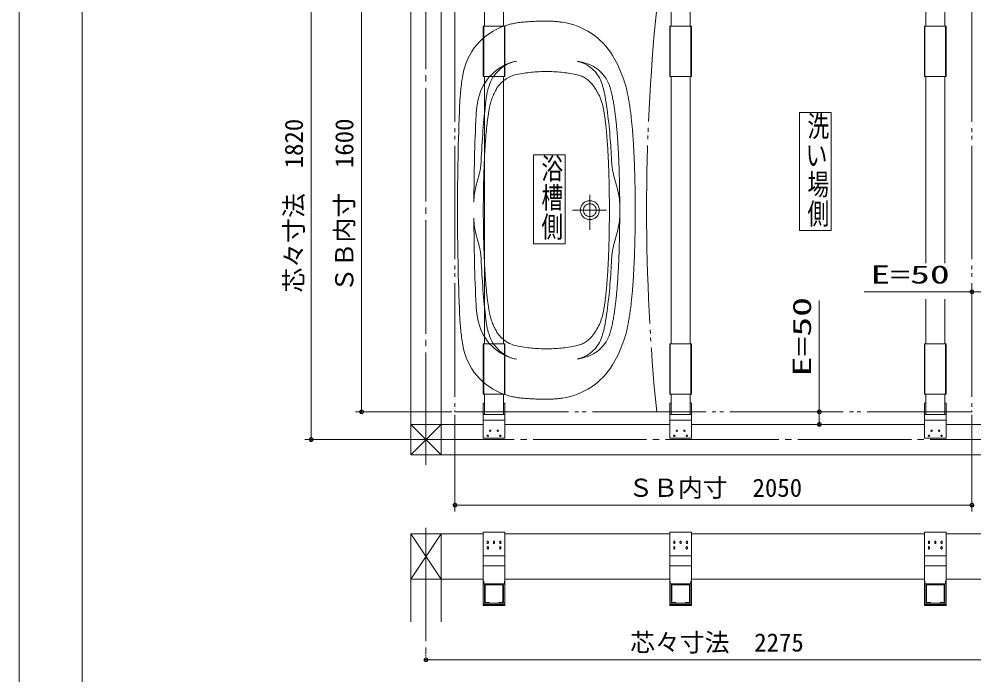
# Model space of a CAD drawing. Units: millimetres on the paper, scale 1:25. Extents: x -305 to 305, y -152 to 152.
# Drawn here: x -301 to -149.6, y -5.5 to 98.6 of the extents above; entities that cross this region are included whole.
import ezdxf
from ezdxf.enums import TextEntityAlignment as Align

# ---------------------------------------------------------------- set-up
doc = ezdxf.new("R2010")
doc.units = ezdxf.units.MM
doc.linetypes.add('LONG_CHAIN', pattern=[21, 18, -1, 1, -1])
doc.linetypes.add('LONG_DOUBLE_CHAIN', pattern=[21.8, 18, -1, 0.6, -0.6, 0.6, -1])
for name, color, linetype, lineweight in [('0-1_RV', 7, 'LONG_DOUBLE_CHAIN', 9), ('0-2_0', 7, 'Continuous', 9), ('0-5_図面枠', 3, 'Continuous', 9), ('0-6_DEFPOINTS', 7, 'Continuous', 9)]:
    doc.layers.add(name, color=color, linetype=linetype, lineweight=lineweight)
doc.styles.add('ＭＳ ゴシック', font='')
doc.styles.get('ＭＳ ゴシック').set_extended_font_data('MS Gothic')

# ---------------------------------------------------------------- blocks, each defined once
blk = doc.blocks.new('_DOTSMALL')
at = {"layer": '0-2_0'}
for p, q in [((0.0746, 0.1), (-0.0746, 0.1)), ((0.1223, -0.0248), (-0.1223, -0.0248))]:
    blk.add_line(p, q, dxfattribs=at)
for points in [[(0.125, 0), (0.124, 0.0157), (0.1211, 0.0311), (0.1162, 0.046), (0.1095, 0.0602), (0.1011, 0.0735), (0.0911, 0.0856), (0.0797, 0.0963), (0.067, 0.1055), (0.0532, 0.1131), (0.0386, 0.1189), (0.0234, 0.1228), (0.0078, 0.1248), (-0.0078, 0.1248), (-0.0234, 0.1228), (-0.0386, 0.1189), (-0.0532, 0.1131), (-0.067, 0.1055), (-0.0797, 0.0963), (-0.0911, 0.0856), (-0.1011, 0.0735), (-0.1095, 0.0602), (-0.1162, 0.046), (-0.1211, 0.0311), (-0.124, 0.0157), (-0.125, 0), (0, 0)], [(-0.125, 0), (-0.124, -0.0157), (-0.1211, -0.0311), (-0.1162, -0.046), (-0.1095, -0.0602), (-0.1011, -0.0735), (-0.0911, -0.0856), (-0.0797, -0.0963), (-0.067, -0.1055), (-0.0532, -0.1131), (-0.0386, -0.1189), (-0.0234, -0.1228), (-0.0078, -0.1248), (0.0078, -0.1248), (0.0234, -0.1228), (0.0386, -0.1189), (0.0532, -0.1131), (0.067, -0.1055), (0.0797, -0.0963), (0.0911, -0.0856), (0.1011, -0.0735), (0.1095, -0.0602), (0.1162, -0.046), (0.1211, -0.0311), (0.124, -0.0157), (0.125, 0), (0, 0)]]:
    blk.add_lwpolyline(points, close=True, dxfattribs=at)
blk = doc.blocks.new('RECT')
at = {"layer": '0-2_0'}
blk.add_lwpolyline([(-0.5, 0.5), (-0.5, -0.5), (0.5, -0.5), (0.5, 0.5)], close=True, dxfattribs=at)

msp = doc.modelspace()

# ---------------------------------------------------------------- linework, layer by layer
at = {"layer": '0-1_RV', "linetype": 'LONG_CHAIN'}
for p, q in [((-236.478, 108.646), (-236.478, 27.846)), ((-210.478, 70.686), (-210.478, 65.126)), ((-213.204, 68.246), (-207.854, 68.246)), ((-240.478, 31.846), (-141.478, 31.846)), ((-236.478, 17.846), (-236.478, -3.1))]:
    msp.add_line(p, q, dxfattribs=at)
at = {"layer": '0-1_RV', "linetype": 'Continuous'}
for p, q in [((-238.878, 107.046), (-238.878, 29.446)), ((-234.078, 107.046), (-234.078, 29.446)), ((-254.678, 31.846), (-254.678, 104.646)), ((-246.678, 36.246), (-246.678, 100.246)), ((-227.178, 100.646), (-227.178, 97.446)), ((-224.178, 100.646), (-224.178, 97.446)), ((-197.578, 100.646), (-197.578, 97.446)), ((-194.578, 100.646), (-194.578, 97.446)), ((-157.178, 100.646), (-157.178, 97.446)), ((-154.178, 100.646), (-154.178, 97.446)), ((-227.378, 97.446), (-227.378, 89.446)), ((-223.978, 97.446), (-227.378, 97.446)), ((-227.314, 97.446), (-227.314, 89.446)), ((-224.042, 97.446), (-224.042, 89.446)), ((-197.778, 97.446), (-197.778, 89.446)), ((-194.378, 97.446), (-197.778, 97.446)), ((-197.714, 97.446), (-197.714, 89.446)), ((-194.442, 97.446), (-194.442, 89.446)), ((-157.378, 97.446), (-157.378, 89.446)), ((-153.978, 97.446), (-157.378, 97.446)), ((-157.314, 97.446), (-157.314, 89.446)), ((-154.042, 97.446), (-154.042, 89.446)), ((-227.178, 89.446), (-227.178, 68.246)), ((-224.178, 89.446), (-224.178, 68.246)), ((-197.578, 89.446), (-197.578, 68.246)), ((-194.578, 89.446), (-194.578, 68.246)), ((-157.178, 89.446), (-157.178, 68.246)), ((-154.178, 89.446), (-154.178, 68.246)), ((-227.178, 47.046), (-227.178, 68.246)), ((-224.178, 47.046), (-224.178, 68.246)), ((-197.578, 47.046), (-197.578, 68.246)), ((-194.578, 47.046), (-194.578, 68.246)), ((-157.178, 59.848), (-157.178, 68.246)), ((-154.178, 59.848), (-154.178, 68.246)), ((-149.878, 55.291), (-166.967, 55.291)), ((-149.878, 55.291), (-147.878, 55.291)), ((-174.083, 36.246), (-174.083, 53.911)), ((-157.178, 47.046), (-157.178, 54.107)), ((-154.178, 47.046), (-154.178, 54.107)), ((-227.378, 39.046), (-227.378, 47.046)), ((-227.314, 39.046), (-227.314, 47.046)), ((-224.042, 39.046), (-224.042, 47.046)), ((-197.778, 39.046), (-197.778, 47.046)), ((-197.714, 39.046), (-197.714, 47.046)), ((-194.442, 39.046), (-194.442, 47.046)), ((-157.378, 39.046), (-157.378, 47.046)), ((-157.314, 39.046), (-157.314, 47.046)), ((-154.042, 39.046), (-154.042, 47.046)), ((-223.978, 39.046), (-227.378, 39.046)), ((-227.178, 35.846), (-227.178, 39.046)), ((-224.178, 35.846), (-224.178, 39.046)), ((-194.378, 39.046), (-197.778, 39.046)), ((-197.578, 35.846), (-197.578, 39.046)), ((-194.578, 35.846), (-194.578, 39.046)), ((-153.978, 39.046), (-157.378, 39.046)), ((-157.178, 35.846), (-157.178, 39.046)), ((-154.178, 35.846), (-154.178, 39.046)), ((-227.178, 37.606), (-227.378, 37.606)), ((-223.978, 37.606), (-224.178, 37.606)), ((-223.978, 32.046), (-223.978, 37.606)), ((-197.578, 37.606), (-197.778, 37.606)), ((-194.378, 37.606), (-194.578, 37.606)), ((-194.378, 32.046), (-194.378, 37.606)), ((-157.178, 37.606), (-157.378, 37.606)), ((-153.978, 37.606), (-154.178, 37.606)), ((-153.978, 32.046), (-153.978, 37.606)), ((-232.378, 36.246), (-247.678, 36.246)), ((-231.878, 35.746), (-231.878, 20.446)), ((-223.978, 35.846), (-227.378, 35.846)), ((-223.978, 34.926), (-227.378, 34.926)), ((-194.378, 35.846), (-197.778, 35.846)), ((-194.378, 34.926), (-197.778, 34.926)), ((-174.083, 34.246), (-174.083, 36.246)), ((-153.978, 35.846), (-157.378, 35.846)), ((-153.978, 34.926), (-157.378, 34.926)), ((-149.878, 35.746), (-149.878, 20.446)), ((-234.078, 34.246), (-238.878, 29.446)), ((-238.878, 34.246), (-234.078, 29.446)), ((-238.878, 34.246), (-227.378, 34.246)), ((-223.978, 34.246), (-197.778, 34.246)), ((-194.378, 34.246), (-157.378, 34.246)), ((-153.978, 34.246), (-143.078, 34.246)), ((-236.778, 31.846), (-255.678, 31.846)), ((-223.978, 32.046), (-227.378, 32.046)), ((-194.378, 32.046), (-197.778, 32.046)), ((-153.978, 32.046), (-157.378, 32.046)), ((-238.878, 29.446), (-143.078, 29.446)), ((-149.878, 21.446), (-231.878, 21.446)), ((-238.878, 16.9), (-238.878, 2.937)), ((-238.878, 16.9), (-234.078, 9.7)), ((-238.878, 9.7), (-234.078, 16.9)), ((-238.878, 16.9), (-227.378, 16.9)), ((-234.078, 16.9), (-234.078, 2.937)), ((-223.978, 17.14), (-227.378, 17.14)), ((-227.378, 17.14), (-227.378, 5.5)), ((-223.978, 17.14), (-223.978, 5.5)), ((-223.978, 16.9), (-197.778, 16.9)), ((-194.378, 17.14), (-197.778, 17.14)), ((-197.778, 17.14), (-197.778, 5.5)), ((-194.378, 17.14), (-194.378, 5.5)), ((-194.378, 16.9), (-157.378, 16.9)), ((-153.978, 17.14), (-157.378, 17.14)), ((-157.378, 17.14), (-157.378, 5.5)), ((-153.978, 17.14), (-153.978, 5.5)), ((-153.978, 16.9), (-143.078, 16.9)), ((-226.778, 15.635), (-226.778, 15.445)), ((-226.578, 15.635), (-226.578, 15.445)), ((-225.778, 15.635), (-225.778, 15.445)), ((-225.578, 15.635), (-225.578, 15.445)), ((-224.778, 15.635), (-224.778, 15.445)), ((-224.578, 15.635), (-224.578, 15.445)), ((-197.178, 15.635), (-197.178, 15.445)), ((-196.978, 15.635), (-196.978, 15.445)), ((-196.178, 15.635), (-196.178, 15.445)), ((-195.978, 15.635), (-195.978, 15.445)), ((-195.178, 15.635), (-195.178, 15.445)), ((-194.978, 15.635), (-194.978, 15.445)), ((-156.778, 15.635), (-156.778, 15.445)), ((-156.578, 15.635), (-156.578, 15.445)), ((-155.778, 15.635), (-155.778, 15.445)), ((-155.578, 15.635), (-155.578, 15.445)), ((-154.778, 15.635), (-154.778, 15.445)), ((-154.578, 15.635), (-154.578, 15.445)), ((-226.778, 14.755), (-226.778, 14.565)), ((-226.578, 14.755), (-226.578, 14.565)), ((-224.778, 14.755), (-224.778, 14.565)), ((-224.578, 14.755), (-224.578, 14.565)), ((-197.178, 14.755), (-197.178, 14.565)), ((-196.978, 14.755), (-196.978, 14.565)), ((-195.178, 14.755), (-195.178, 14.565)), ((-194.978, 14.755), (-194.978, 14.565)), ((-156.778, 14.755), (-156.778, 14.565)), ((-156.578, 14.755), (-156.578, 14.565)), ((-154.778, 14.755), (-154.778, 14.565)), ((-154.578, 14.755), (-154.578, 14.565)), ((-223.978, 13.42), (-227.378, 13.42)), ((-194.378, 13.42), (-197.778, 13.42)), ((-153.978, 13.42), (-157.378, 13.42)), ((-223.978, 11.827), (-227.378, 11.827)), ((-194.378, 11.827), (-197.778, 11.827)), ((-153.978, 11.827), (-157.378, 11.827)), ((-238.878, 9.7), (-227.378, 9.7)), ((-227.314, 9.38), (-227.378, 9.38)), ((-227.314, 9.38), (-227.314, 8.996)), ((-224.042, 9.38), (-224.042, 8.996)), ((-223.978, 9.38), (-224.042, 9.38)), ((-223.978, 9.7), (-197.778, 9.7)), ((-197.714, 9.38), (-197.778, 9.38)), ((-197.714, 9.38), (-197.714, 8.996)), ((-194.442, 9.38), (-194.442, 8.996)), ((-194.378, 9.38), (-194.442, 9.38)), ((-194.378, 9.7), (-157.378, 9.7)), ((-157.314, 9.38), (-157.378, 9.38)), ((-157.314, 9.38), (-157.314, 8.996)), ((-154.042, 9.38), (-154.042, 8.996)), ((-153.978, 9.38), (-154.042, 9.38)), ((-153.978, 9.7), (-143.078, 9.7)), ((-224.074, 8.964), (-227.282, 8.964)), ((-224.074, 8.9), (-227.282, 8.9)), ((-227.178, 8.762), (-227.178, 6.038)), ((-227.086, 8.762), (-227.086, 6.038)), ((-224.316, 8.808), (-227.04, 8.808)), ((-224.27, 8.762), (-224.27, 6.038)), ((-224.178, 8.762), (-224.178, 6.038)), ((-194.474, 8.964), (-197.682, 8.964)), ((-194.474, 8.9), (-197.682, 8.9)), ((-197.578, 8.762), (-197.578, 6.038)), ((-197.486, 8.762), (-197.486, 6.038)), ((-194.716, 8.808), (-197.44, 8.808)), ((-194.67, 8.762), (-194.67, 6.038)), ((-194.578, 8.762), (-194.578, 6.038)), ((-154.074, 8.964), (-157.282, 8.964)), ((-154.074, 8.9), (-157.282, 8.9)), ((-157.178, 8.762), (-157.178, 6.038)), ((-157.086, 8.762), (-157.086, 6.038)), ((-154.316, 8.808), (-157.04, 8.808)), ((-154.27, 8.762), (-154.27, 6.038)), ((-154.178, 8.762), (-154.178, 6.038)), ((-223.978, 5.9), (-227.378, 5.9)), ((-223.978, 5.66), (-227.378, 5.66)), ((-223.978, 5.5), (-227.378, 5.5)), ((-226.458, 5.992), (-227.04, 5.992)), ((-226.458, 5.992), (-226.458, 5.9)), ((-224.898, 5.992), (-224.898, 5.9)), ((-224.316, 5.992), (-224.898, 5.992)), ((-194.378, 5.9), (-197.778, 5.9)), ((-194.378, 5.66), (-197.778, 5.66)), ((-194.378, 5.5), (-197.778, 5.5)), ((-196.858, 5.992), (-197.44, 5.992)), ((-196.858, 5.992), (-196.858, 5.9)), ((-195.298, 5.992), (-195.298, 5.9)), ((-194.716, 5.992), (-195.298, 5.992)), ((-153.978, 5.9), (-157.378, 5.9)), ((-153.978, 5.66), (-157.378, 5.66)), ((-153.978, 5.5), (-157.378, 5.5)), ((-156.458, 5.992), (-157.04, 5.992)), ((-156.458, 5.992), (-156.458, 5.9)), ((-154.316, 5.992), (-154.898, 5.992)), ((-154.898, 5.992), (-154.898, 5.9)), ((-236.478, -2.6), (-236.478, -2.3)), ((-145.478, -3.1), (-236.478, -3.1))]:
    msp.add_line(p, q, dxfattribs=at)
at = {"layer": '0-1_RV'}
for p, q in [((-231.878, 100.246), (-231.878, 36.246)), ((-228.045, 73.904), (-228.545, 72.008)), ((-206.709, 73.877), (-206.063, 71.427)), ((-228.045, 62.588), (-228.545, 64.483)), ((-206.709, 62.614), (-206.063, 65.064)), ((-231.878, 36.246), (-149.878, 36.246))]:
    msp.add_line(p, q, dxfattribs=at)
msp.add_lwpolyline([(-231.878, 100.246), (-149.878, 100.246), (-149.878, 36.246)], dxfattribs=at)
at = {"layer": '0-1_RV', "linetype": 'Continuous'}
for points in [[(-223.978, 97.446), (-223.978, 89.446), (-227.378, 89.446)], [(-194.378, 97.446), (-194.378, 89.446), (-197.778, 89.446)], [(-153.978, 97.446), (-153.978, 89.446), (-157.378, 89.446)], [(-223.978, 39.046), (-223.978, 47.046), (-227.378, 47.046)], [(-194.378, 39.046), (-194.378, 47.046), (-197.778, 47.046)], [(-153.978, 39.046), (-153.978, 47.046), (-157.378, 47.046)], [(-223.978, 32.046), (-227.378, 32.046), (-227.378, 37.606)], [(-194.378, 32.046), (-197.778, 32.046), (-197.778, 37.606)], [(-153.978, 32.046), (-157.378, 32.046), (-157.378, 37.606)]]:
    msp.add_lwpolyline(points, dxfattribs=at)
at = {"layer": '0-1_RV'}
for radius in [1.5, 1.02]:
    msp.add_circle((-210.478, 68.246), radius, dxfattribs=at)
at = {"layer": '0-1_RV', "linetype": 'Continuous'}
for centre in [(-226.278, 33.246), (-225.078, 33.246), (-196.678, 33.246), (-195.478, 33.246), (-156.278, 33.246), (-155.078, 33.246), (-226.678, 32.446), (-224.678, 32.446), (-197.078, 32.446), (-195.078, 32.446), (-156.678, 32.446), (-154.678, 32.446)]:
    msp.add_circle(centre, 0.11, dxfattribs=at)
at = {"layer": '0-1_RV'}
for centre, radius, start, end in [((119.322, 68.246), 320.8, 174.27519, 180), ((-220.775, 88.023), 10, 108.46728, 170.71873), ((-220.141, 86.126), 12, 94.95444, 108.46728), ((-217.378, 54.246), 44, 89.99999, 94.95444), ((-217.378, 80.646), 17.6, 81.67971, 90), ((-216.452, 86.978), 11.2, 31.16034, 81.67971), ((-223.297, 82.839), 19.2, 11.00864, 31.16034), ((-220.55, 84.26), 7.8, 101.29342, 167.16152), ((-220.942, 86.222), 5.8, 101.30119, 162.46615), ((-213.548, 86.78), 5.2, 20.76615, 78.24482), ((-217.378, 68.374), 24, 75.13371, 78.24481), ((-212.657, 86.158), 5.6, 17.32322, 75.13371), ((-191.168, 83.185), 40, 170.71873, 177.6217), ((-221.138, 85.074), 4.8, 101.29342, 149.17082), ((-217.378, 66.246), 24, 90.00001, 101.29342), ((-217.378, 66.246), 24, 78.7065, 89.99999), ((-213.539, 85.466), 4.4, 39.15375, 78.7065), ((-204.598, 89.74), 0.4, 184.46931, 184.50491), ((-204.598, 89.677), 0.4, 184.46931, 184.50491), ((-204.598, 89.677), 0.4, 184.46931, 184.50491), ((-215.43, 84.416), 11.6, 162.16474, 173.82697), ((-216.973, 82.715), 8.8, 10.07233, 38.92663), ((-219.906, 84.369), 12, 9.45382, 20.76615), ((-216.975, 82.684), 9.6, 149.65551, 169.86186), ((-285.802, 73.396), 78.803, 3.31712, 9.45382), ((-223.299, 82.839), 16.747, 11.00864, 17.32322), ((-246.07, 78.409), 42.4, 6.27211, 11.00864), ((168.522, 68.246), 400, 177.6217, 180), ((-212.942, 82.543), 15.6, 167.22256, 177.09528), ((-89.054, 69.924), 138.804, 173.48916, 177.4855), ((-246.072, 78.409), 39.947, 6.27211, 11.00864), ((90.922, 68.246), 319.8, 177.29578, 179.77559), ((-188.737, 77.556), 38.3, 169.74567, 174.03081), ((-246.019, 77.556), 38.3, 5.96919, 10.07234), ((-285.832, 74.039), 79.947, 3.62322, 6.27211), ((-285.831, 74.039), 82.4, 3.62322, 6.27211), ((-148.954, 73.396), 78.3, 174.03081, 176.68288), ((-285.802, 73.396), 78.3, 3.31712, 5.96919), ((-345.712, 70.247), 139.947, 1.91139, 3.62322), ((-345.711, 70.247), 142.4, 1.91139, 3.62322), ((-89.054, 69.924), 138.3, 176.68288, 178.39679), ((-345.701, 69.924), 138.3, 1.60321, 3.31712), ((-345.696, 69.888), 138.8, 2.51885, 3.35194), ((-237.715, 76.453), 10, 345.23158, 357.4855), ((-197.04, 76.428), 10, 182.51885, 194.76903), ((-405.679, 68.246), 199.947, 0, 1.9155), ((-405.678, 68.246), 202.4, 0, 1.91139), ((-29.078, 68.246), 198.3, 178.39679, 180), ((-405.678, 68.246), 198.3, 0, 1.60321), ((-218.875, 69.459), 10, 165.23158, 179.77559), ((-215.733, 68.878), 10, 0.19076, 14.76903), ((168.522, 68.246), 400, 180, 182.3783), ((-29.078, 68.246), 198.3, 180, 181.60321), ((-405.678, 68.246), 198.3, 358.39679, 0), ((-405.679, 68.246), 199.947, 358.0845, 0), ((-405.678, 68.246), 202.4, 358.08861, 0), ((119.322, 68.246), 320.8, 180, 185.72481), ((90.922, 68.246), 319.8, 180.22441, 182.70422), ((-218.875, 67.032), 10, 180.22441, 194.76842), ((-215.733, 67.613), 10, 345.23097, 359.80924), ((-237.715, 60.039), 10, 2.5145, 14.76842), ((-89.054, 66.567), 138.3, 181.60321, 183.31712), ((-345.701, 66.567), 138.3, 356.68288, 358.39679), ((-197.04, 60.064), 10, 165.23097, 177.48115), ((-345.712, 66.245), 139.947, 356.37678, 358.08861), ((-345.711, 66.245), 142.4, 356.37678, 358.08861), ((-89.054, 66.567), 138.804, 182.5145, 186.51084), ((-345.696, 66.603), 138.8, 356.64806, 357.48115), ((-148.954, 63.095), 78.3, 183.31712, 185.96919), ((-285.802, 63.095), 78.803, 350.54618, 356.68288), ((-285.802, 63.095), 78.3, 354.03081, 356.68288), ((-285.832, 62.453), 79.947, 353.72789, 356.37678), ((-285.831, 62.453), 82.4, 353.72789, 356.37678), ((-188.737, 58.936), 38.3, 185.96919, 190.25433), ((-246.019, 58.936), 38.3, 349.92766, 354.03081), ((-212.942, 53.948), 15.6, 182.90472, 192.77744), ((-246.072, 58.083), 39.947, 348.99136, 353.72789), ((-246.07, 58.083), 42.4, 348.99136, 353.72789), ((-191.168, 53.307), 40, 182.3783, 189.28127), ((-216.975, 53.807), 9.6, 190.13814, 210.34449), ((-216.973, 53.776), 8.8, 321.07337, 349.92767), ((-220.55, 52.231), 7.8, 192.83848, 258.70658), ((-215.43, 52.075), 11.6, 186.17303, 197.83526), ((-219.906, 52.123), 12, 339.23385, 350.54618), ((-223.299, 53.653), 16.747, 342.67678, 348.99136), ((-223.297, 53.653), 19.2, 328.83966, 348.99136), ((-220.942, 50.27), 5.8, 197.53385, 258.69881), ((-221.138, 51.418), 4.8, 210.82918, 258.70658), ((-212.657, 50.333), 5.6, 284.86629, 342.67678), ((-213.539, 51.025), 4.4, 281.2935, 320.84625), ((-213.548, 49.712), 5.2, 281.75518, 339.23385), ((-220.775, 48.468), 10, 189.28127, 251.53272), ((-217.378, 70.246), 24, 258.70658, 269.99999), ((-217.378, 70.246), 24, 270.00001, 281.2935), ((-204.598, 46.815), 0.4, 175.49509, 175.53069), ((-204.598, 46.815), 0.4, 175.49509, 175.53069), ((-204.598, 46.751), 0.4, 175.49509, 175.53069), ((-217.378, 68.117), 24, 281.75519, 284.86629), ((-216.452, 49.513), 11.2, 278.32029, 328.83966), ((-220.141, 50.365), 12, 251.53272, 265.04556), ((-217.378, 82.246), 44, 265.04556, 270.00001), ((-217.378, 55.846), 17.6, 270, 278.32029)]:
    msp.add_arc(centre, radius, start, end, dxfattribs=at)
at = {"layer": '0-1_RV', "linetype": 'Continuous'}
for centre, radius, start, end in [((-226.678, 15.64), 0.1, 0, 180), ((-226.678, 15.44), 0.1, 180, 0), ((-225.678, 15.64), 0.1, 0, 180), ((-225.678, 15.44), 0.1, 180, 0), ((-224.678, 15.64), 0.1, 0, 180), ((-224.678, 15.44), 0.1, 180, 0), ((-197.078, 15.64), 0.1, 0, 180), ((-197.078, 15.44), 0.1, 180, 0), ((-196.078, 15.64), 0.1, 0, 180), ((-196.078, 15.44), 0.1, 180, 0), ((-195.078, 15.64), 0.1, 0, 180), ((-195.078, 15.44), 0.1, 180, 0), ((-156.678, 15.64), 0.1, 0, 180), ((-156.678, 15.44), 0.1, 180, 0), ((-155.678, 15.64), 0.1, 0, 180), ((-155.678, 15.44), 0.1, 180, 0), ((-154.678, 15.64), 0.1, 0, 180), ((-154.678, 15.44), 0.1, 180, 0), ((-226.678, 14.76), 0.1, 0, 180), ((-226.678, 14.56), 0.1, 180, 0), ((-224.678, 14.76), 0.1, 0, 180), ((-224.678, 14.56), 0.1, 180, 0), ((-197.078, 14.76), 0.1, 0, 180), ((-197.078, 14.56), 0.1, 180, 0), ((-195.078, 14.76), 0.1, 0, 180), ((-195.078, 14.56), 0.1, 180, 0), ((-156.678, 14.76), 0.1, 0, 180), ((-156.678, 14.56), 0.1, 180, 0), ((-154.678, 14.76), 0.1, 0, 180), ((-154.678, 14.56), 0.1, 180, 0), ((-227.282, 8.996), 0.096, 180, 270), ((-227.282, 8.996), 0.032, 180, 270), ((-227.04, 8.762), 0.138, 90, 180), ((-227.04, 8.762), 0.046, 90, 180), ((-224.316, 8.762), 0.138, 0, 90), ((-224.316, 8.762), 0.046, 0, 90), ((-224.074, 8.996), 0.096, 270, 0), ((-224.074, 8.996), 0.032, 270, 0), ((-197.682, 8.996), 0.096, 180, 270), ((-197.682, 8.996), 0.032, 180, 270), ((-197.44, 8.762), 0.138, 90, 180), ((-197.44, 8.762), 0.046, 90, 180), ((-194.716, 8.762), 0.138, 0, 90), ((-194.716, 8.762), 0.046, 0, 90), ((-194.474, 8.996), 0.096, 270, 0), ((-194.474, 8.996), 0.032, 270, 0), ((-157.282, 8.996), 0.096, 180, 270), ((-157.282, 8.996), 0.032, 180, 270), ((-157.04, 8.762), 0.138, 90, 180), ((-157.04, 8.762), 0.046, 90, 180), ((-154.316, 8.762), 0.138, 0, 90), ((-154.316, 8.762), 0.046, 0, 90), ((-154.074, 8.996), 0.096, 270, 0), ((-154.074, 8.996), 0.032, 270, 0), ((-227.04, 6.038), 0.138, 180, 270), ((-227.04, 6.038), 0.046, 180, 270), ((-224.316, 6.038), 0.138, 270, 0), ((-224.316, 6.038), 0.046, 270, 0), ((-197.44, 6.038), 0.138, 180, 270), ((-197.44, 6.038), 0.046, 180, 270), ((-194.716, 6.038), 0.138, 270, 0), ((-194.716, 6.038), 0.046, 270, 0), ((-157.04, 6.038), 0.138, 180, 270), ((-157.04, 6.038), 0.046, 180, 270), ((-154.316, 6.038), 0.138, 270, 0), ((-154.316, 6.038), 0.046, 270, 0)]:
    msp.add_arc(centre, radius, start, end, dxfattribs=at)
at = {"layer": '0-5_図面枠'}
msp.add_lwpolyline([(-291.017, -138.498), (108.983, -138.498), (108.983, 138.502), (-291.017, 138.502)], close=True, dxfattribs=at)
at = {"layer": '0-6_DEFPOINTS'}
msp.add_line((-301.017, -148.498), (-301.017, 148.502), dxfattribs=at)

# ---------------------------------------------------------------- block references
at = {"layer": '0-1_RV'}
for name, p, xscale, yscale in [('RECT', (-174.693, 74.391), 5.002398, 18.71579), ('RECT', (-216.893, 69.97), 5.002398, 14.11053), ('_DOTSMALL', (-149.878, 21.446), 2.32, 2.32)]:
    msp.add_blockref(name, p, dxfattribs=dict(at, xscale=xscale, yscale=yscale))
at = {"layer": '0-1_RV', "xscale": 2.32, "yscale": 2.32}
for p, rotation in [((-149.878, 55.291), 180), ((-246.678, 36.246), 270), ((-174.083, 36.246), 270), ((-174.083, 34.246), 90), ((-254.678, 31.846), 270), ((-231.878, 21.446), 180), ((-236.478, -3.1), 180)]:
    msp.add_blockref('_DOTSMALL', p, dxfattribs=dict(at, rotation=rotation))

# ---------------------------------------------------------------- texts
at = {"layer": '0-1_RV', "style": 'ＭＳ ゴシック'}
for s, height, width, p in [('洗', 3.365, 0.75, (-175.957, 78.885)), ('い', 3.365, 0.75, (-176.239, 74.27)), ('浴', 3.365, 0.75, (-218.157, 72.149)), ('場', 3.365, 0.75, (-175.957, 69.639)), ('槽', 3.365, 0.75, (-218.157, 67.528)), ('側', 3.365, 0.75, (-175.957, 64.994)), ('側', 3.365, 0.75, (-218.157, 62.897)), ('E=50', 2.889, 1.6, (-165.967, 55.736))]:
    msp.add_text(s, height=height, dxfattribs=dict(at, width=width)).set_placement(p, align=Align.BOTTOM_LEFT)
for s, p in [('芯々寸法\u30001820', (-255.123, 55.183)), ('ＳＢ内寸\u30001600', (-247.123, 55.224))]:
    msp.add_text(s, height=2.889, rotation=90, dxfattribs=at).set_placement(p, align=Align.BOTTOM_LEFT)
at = {"layer": '0-1_RV', "style": 'ＭＳ ゴシック', "width": 1.6}
msp.add_text('E=50', height=2.889, rotation=90, dxfattribs=at).set_placement((-174.528, 41.886), align=Align.BOTTOM_LEFT)
at = {"layer": '0-1_RV', "style": 'ＭＳ ゴシック'}
for s, height, p in [('ＳＢ内寸\u30002050', 2.889, (-204.374, 21.891)), ('芯々寸法\u30002275', 2.886, (-204.078, -2.655))]:
    msp.add_text(s, height=height, dxfattribs=at).set_placement(p, align=Align.BOTTOM_LEFT)

doc.saveas('drawing.dxf')
